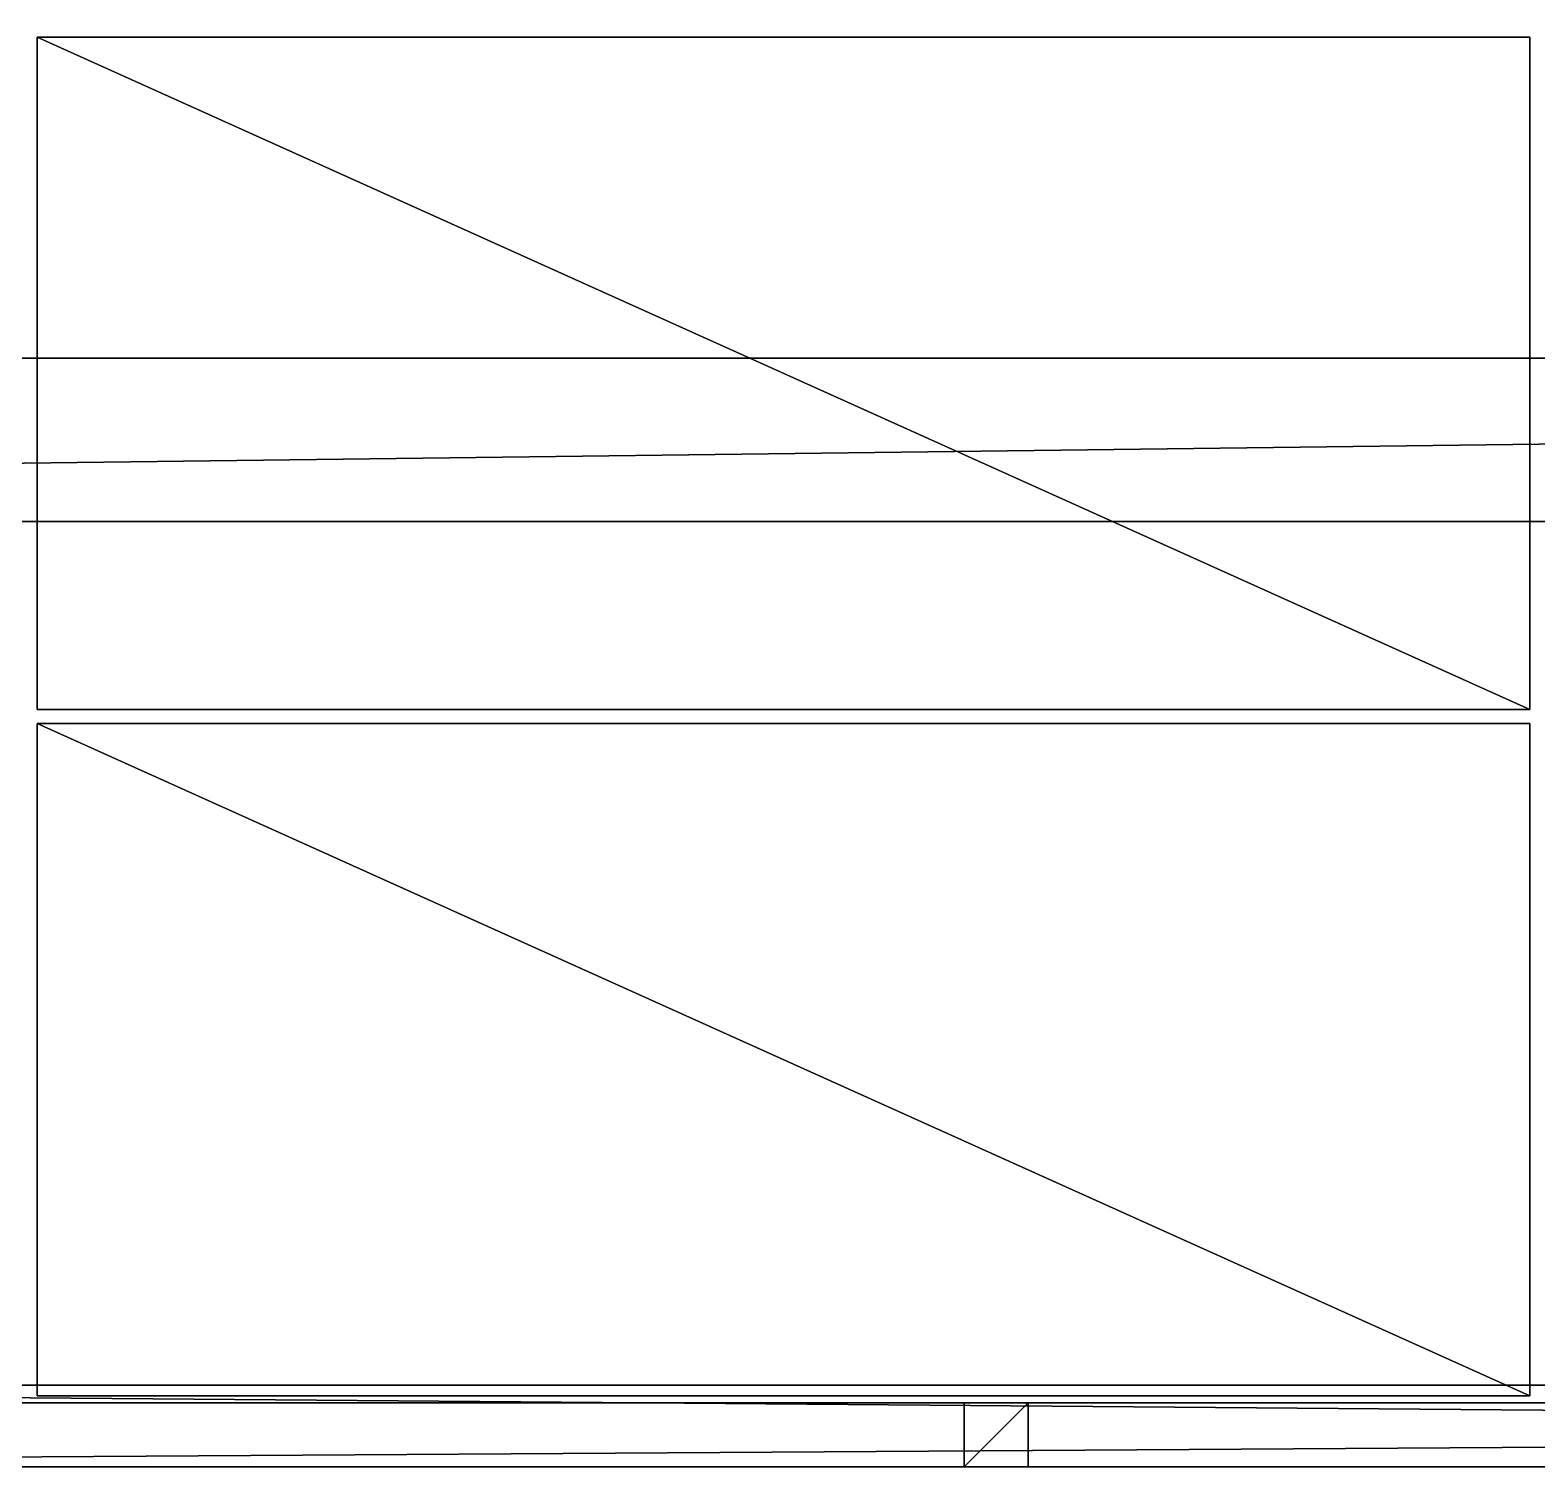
# Model space of a CAD drawing. Header units: millimetres. Extents: x -2700 to 8540, y -1280 to 1295.
# Drawn here: x 1291 to 2582, y -1280 to -49 of the extents above; entities that cross this region are included whole.
import ezdxf

# ---------------------------------------------------------------- set-up
doc = ezdxf.new("R2010")
doc.units = ezdxf.units.MM

msp = doc.modelspace()

# ---------------------------------------------------------------- linework, layer by layer
at = {"layer": 'CAD_75LAB'}
for points in [[(8540, -1280, 1090), (-40, -1280, 1090), (-40, 1280, 1090)], [(8540, 1280, 1090), (8540, -1280, 1090), (-40, 1280, 1090)], [(8540, -1280, 1180), (-40, 1280, 1180), (-40, -1280, 1180)], [(8540, 1280, 1180), (-40, 1280, 1180), (8540, -1280, 1180)], [(1297, -631, 1297), (1297, -55, 1183), (1297, -631, 1183)], [(1297, -631, 1297), (1297, -55, 1297), (1297, -55, 1183)], [(2576, -55, 1297), (2576, -55, 1183), (1297, -55, 1183)], [(2576, -55, 1297), (1297, -55, 1183), (1297, -55, 1297)], [(2576, -631, 1183), (1297, -631, 1183), (1297, -55, 1183)], [(2576, -55, 1183), (2576, -631, 1183), (1297, -55, 1183)], [(2576, -631, 1297), (1297, -55, 1297), (1297, -631, 1297)], [(2576, -55, 1297), (1297, -55, 1297), (2576, -631, 1297)], [(1297, -631, 1417), (1297, -55, 1303), (1297, -631, 1303)], [(1297, -631, 1417), (1297, -55, 1417), (1297, -55, 1303)], [(2576, -55, 1417), (2576, -55, 1303), (1297, -55, 1303)], [(2576, -55, 1417), (1297, -55, 1303), (1297, -55, 1417)], [(2576, -631, 1303), (1297, -631, 1303), (1297, -55, 1303)], [(2576, -55, 1303), (2576, -631, 1303), (1297, -55, 1303)], [(2576, -631, 1417), (1297, -55, 1417), (1297, -631, 1417)], [(2576, -55, 1417), (1297, -55, 1417), (2576, -631, 1417)], [(1297, -631, 1537), (1297, -55, 1423), (1297, -631, 1423)], [(1297, -631, 1537), (1297, -55, 1537), (1297, -55, 1423)], [(2576, -55, 1537), (2576, -55, 1423), (1297, -55, 1423)], [(2576, -55, 1537), (1297, -55, 1423), (1297, -55, 1537)], [(2576, -631, 1423), (1297, -631, 1423), (1297, -55, 1423)], [(2576, -55, 1423), (2576, -631, 1423), (1297, -55, 1423)], [(2576, -631, 1537), (1297, -55, 1537), (1297, -631, 1537)], [(2576, -55, 1537), (1297, -55, 1537), (2576, -631, 1537)], [(1297, -631, 1657), (1297, -55, 1543), (1297, -631, 1543)], [(1297, -631, 1657), (1297, -55, 1657), (1297, -55, 1543)], [(2576, -55, 1657), (2576, -55, 1543), (1297, -55, 1543)], [(2576, -55, 1657), (1297, -55, 1543), (1297, -55, 1657)], [(2576, -631, 1543), (1297, -631, 1543), (1297, -55, 1543)], [(2576, -55, 1543), (2576, -631, 1543), (1297, -55, 1543)], [(2576, -631, 1657), (1297, -55, 1657), (1297, -631, 1657)], [(2576, -55, 1657), (1297, -55, 1657), (2576, -631, 1657)], [(1297, -631, 1777), (1297, -55, 1663), (1297, -631, 1663)], [(1297, -631, 1777), (1297, -55, 1777), (1297, -55, 1663)], [(2576, -55, 1777), (2576, -55, 1663), (1297, -55, 1663)], [(2576, -55, 1777), (1297, -55, 1663), (1297, -55, 1777)], [(2576, -631, 1663), (1297, -631, 1663), (1297, -55, 1663)], [(2576, -55, 1663), (2576, -631, 1663), (1297, -55, 1663)], [(2576, -631, 1777), (1297, -55, 1777), (1297, -631, 1777)], [(2576, -55, 1777), (1297, -55, 1777), (2576, -631, 1777)], [(1297, -631, 1897), (1297, -55, 1783), (1297, -631, 1783)], [(1297, -631, 1897), (1297, -55, 1897), (1297, -55, 1783)], [(2576, -55, 1897), (2576, -55, 1783), (1297, -55, 1783)], [(2576, -55, 1897), (1297, -55, 1783), (1297, -55, 1897)], [(2576, -631, 1783), (1297, -631, 1783), (1297, -55, 1783)], [(2576, -55, 1783), (2576, -631, 1783), (1297, -55, 1783)], [(2576, -631, 1897), (1297, -55, 1897), (1297, -631, 1897)], [(2576, -55, 1897), (1297, -55, 1897), (2576, -631, 1897)], [(1297, -631, 2017), (1297, -55, 1903), (1297, -631, 1903)], [(1297, -631, 2017), (1297, -55, 2017), (1297, -55, 1903)], [(2576, -55, 2017), (2576, -55, 1903), (1297, -55, 1903)], [(2576, -55, 2017), (1297, -55, 1903), (1297, -55, 2017)], [(2576, -631, 1903), (1297, -631, 1903), (1297, -55, 1903)], [(2576, -55, 1903), (2576, -631, 1903), (1297, -55, 1903)], [(2576, -631, 2017), (1297, -55, 2017), (1297, -631, 2017)], [(2576, -55, 2017), (1297, -55, 2017), (2576, -631, 2017)], [(1297, -631, 2137), (1297, -55, 2023), (1297, -631, 2023)], [(1297, -631, 2137), (1297, -55, 2137), (1297, -55, 2023)], [(2576, -55, 2137), (2576, -55, 2023), (1297, -55, 2023)], [(2576, -55, 2137), (1297, -55, 2023), (1297, -55, 2137)], [(2576, -631, 2023), (1297, -631, 2023), (1297, -55, 2023)], [(2576, -55, 2023), (2576, -631, 2023), (1297, -55, 2023)], [(2576, -631, 2137), (1297, -55, 2137), (1297, -631, 2137)], [(2576, -55, 2137), (1297, -55, 2137), (2576, -631, 2137)], [(1297, -631, 2257), (1297, -55, 2143), (1297, -631, 2143)], [(1297, -631, 2257), (1297, -55, 2257), (1297, -55, 2143)], [(2576, -55, 2257), (2576, -55, 2143), (1297, -55, 2143)], [(2576, -55, 2257), (1297, -55, 2143), (1297, -55, 2257)], [(2576, -631, 2143), (1297, -631, 2143), (1297, -55, 2143)], [(2576, -55, 2143), (2576, -631, 2143), (1297, -55, 2143)], [(2576, -631, 2257), (1297, -55, 2257), (1297, -631, 2257)], [(2576, -55, 2257), (1297, -55, 2257), (2576, -631, 2257)], [(1297, -631, 2377), (1297, -55, 2263), (1297, -631, 2263)], [(1297, -631, 2377), (1297, -55, 2377), (1297, -55, 2263)], [(2576, -55, 2377), (2576, -55, 2263), (1297, -55, 2263)], [(2576, -55, 2377), (1297, -55, 2263), (1297, -55, 2377)], [(2576, -631, 2263), (1297, -631, 2263), (1297, -55, 2263)], [(2576, -55, 2263), (2576, -631, 2263), (1297, -55, 2263)], [(2576, -631, 2377), (1297, -55, 2377), (1297, -631, 2377)], [(2576, -55, 2377), (1297, -55, 2377), (2576, -631, 2377)], [(1297, -631, 2497), (1297, -55, 2383), (1297, -631, 2383)], [(1297, -631, 2497), (1297, -55, 2497), (1297, -55, 2383)], [(2576, -55, 2497), (2576, -55, 2383), (1297, -55, 2383)], [(2576, -55, 2497), (1297, -55, 2383), (1297, -55, 2497)], [(2576, -631, 2383), (1297, -631, 2383), (1297, -55, 2383)], [(2576, -55, 2383), (2576, -631, 2383), (1297, -55, 2383)], [(2576, -631, 2497), (1297, -55, 2497), (1297, -631, 2497)], [(2576, -55, 2497), (1297, -55, 2497), (2576, -631, 2497)], [(1297, -631, 2617), (1297, -55, 2503), (1297, -631, 2503)], [(1297, -631, 2617), (1297, -55, 2617), (1297, -55, 2503)], [(2576, -55, 2617), (2576, -55, 2503), (1297, -55, 2503)], [(2576, -55, 2617), (1297, -55, 2503), (1297, -55, 2617)], [(2576, -631, 2503), (1297, -631, 2503), (1297, -55, 2503)], [(2576, -55, 2503), (2576, -631, 2503), (1297, -55, 2503)], [(2576, -631, 2617), (1297, -55, 2617), (1297, -631, 2617)], [(2576, -55, 2617), (1297, -55, 2617), (2576, -631, 2617)], [(1297, -631, 2737), (1297, -55, 2623), (1297, -631, 2623)], [(1297, -631, 2737), (1297, -55, 2737), (1297, -55, 2623)], [(2576, -55, 2737), (2576, -55, 2623), (1297, -55, 2623)], [(2576, -55, 2737), (1297, -55, 2623), (1297, -55, 2737)], [(2576, -631, 2623), (1297, -631, 2623), (1297, -55, 2623)], [(2576, -55, 2623), (2576, -631, 2623), (1297, -55, 2623)], [(2576, -631, 2737), (1297, -55, 2737), (1297, -631, 2737)], [(2576, -55, 2737), (1297, -55, 2737), (2576, -631, 2737)], [(1297, -631, 2857), (1297, -55, 2743), (1297, -631, 2743)], [(1297, -631, 2857), (1297, -55, 2857), (1297, -55, 2743)], [(2576, -55, 2857), (2576, -55, 2743), (1297, -55, 2743)], [(2576, -55, 2857), (1297, -55, 2743), (1297, -55, 2857)], [(2576, -631, 2743), (1297, -631, 2743), (1297, -55, 2743)], [(2576, -55, 2743), (2576, -631, 2743), (1297, -55, 2743)], [(2576, -631, 2857), (1297, -55, 2857), (1297, -631, 2857)], [(2576, -55, 2857), (1297, -55, 2857), (2576, -631, 2857)], [(1297, -631, 2977), (1297, -55, 2863), (1297, -631, 2863)], [(1297, -631, 2977), (1297, -55, 2977), (1297, -55, 2863)], [(2576, -55, 2977), (2576, -55, 2863), (1297, -55, 2863)], [(2576, -55, 2977), (1297, -55, 2863), (1297, -55, 2977)], [(2576, -631, 2863), (1297, -631, 2863), (1297, -55, 2863)], [(2576, -55, 2863), (2576, -631, 2863), (1297, -55, 2863)], [(2576, -631, 2977), (1297, -55, 2977), (1297, -631, 2977)], [(2576, -55, 2977), (1297, -55, 2977), (2576, -631, 2977)], [(1297, -631, 3097), (1297, -55, 2983), (1297, -631, 2983)], [(1297, -631, 3097), (1297, -55, 3097), (1297, -55, 2983)], [(2576, -55, 3097), (2576, -55, 2983), (1297, -55, 2983)], [(2576, -55, 3097), (1297, -55, 2983), (1297, -55, 3097)], [(2576, -631, 2983), (1297, -631, 2983), (1297, -55, 2983)], [(2576, -55, 2983), (2576, -631, 2983), (1297, -55, 2983)], [(2576, -631, 3097), (1297, -55, 3097), (1297, -631, 3097)], [(2576, -55, 3097), (1297, -55, 3097), (2576, -631, 3097)], [(1297, -631, 3217), (1297, -55, 3103), (1297, -631, 3103)], [(1297, -631, 3217), (1297, -55, 3217), (1297, -55, 3103)], [(2576, -55, 3217), (2576, -55, 3103), (1297, -55, 3103)], [(2576, -55, 3217), (1297, -55, 3103), (1297, -55, 3217)], [(2576, -631, 3103), (1297, -631, 3103), (1297, -55, 3103)], [(2576, -55, 3103), (2576, -631, 3103), (1297, -55, 3103)], [(2576, -631, 3217), (1297, -55, 3217), (1297, -631, 3217)], [(2576, -55, 3217), (1297, -55, 3217), (2576, -631, 3217)], [(1297, -631, 3337), (1297, -55, 3223), (1297, -631, 3223)], [(1297, -631, 3337), (1297, -55, 3337), (1297, -55, 3223)], [(2576, -55, 3337), (2576, -55, 3223), (1297, -55, 3223)], [(2576, -55, 3337), (1297, -55, 3223), (1297, -55, 3337)], [(2576, -631, 3223), (1297, -631, 3223), (1297, -55, 3223)], [(2576, -55, 3223), (2576, -631, 3223), (1297, -55, 3223)], [(2576, -631, 3337), (1297, -55, 3337), (1297, -631, 3337)], [(2576, -55, 3337), (1297, -55, 3337), (2576, -631, 3337)], [(1297, -631, 3457), (1297, -55, 3343), (1297, -631, 3343)], [(1297, -631, 3457), (1297, -55, 3457), (1297, -55, 3343)], [(2576, -55, 3457), (2576, -55, 3343), (1297, -55, 3343)], [(2576, -55, 3457), (1297, -55, 3343), (1297, -55, 3457)], [(2576, -631, 3343), (1297, -631, 3343), (1297, -55, 3343)], [(2576, -55, 3343), (2576, -631, 3343), (1297, -55, 3343)], [(2576, -631, 3457), (1297, -55, 3457), (1297, -631, 3457)], [(2576, -55, 3457), (1297, -55, 3457), (2576, -631, 3457)], [(1297, -631, 3577), (1297, -55, 3463), (1297, -631, 3463)], [(1297, -631, 3577), (1297, -55, 3577), (1297, -55, 3463)], [(2576, -55, 3577), (2576, -55, 3463), (1297, -55, 3463)], [(2576, -55, 3577), (1297, -55, 3463), (1297, -55, 3577)], [(2576, -631, 3463), (1297, -631, 3463), (1297, -55, 3463)], [(2576, -55, 3463), (2576, -631, 3463), (1297, -55, 3463)], [(2576, -631, 3577), (1297, -55, 3577), (1297, -631, 3577)], [(2576, -55, 3577), (1297, -55, 3577), (2576, -631, 3577)], [(2576, -631, 1297), (2576, -631, 1183), (2576, -55, 1183)], [(2576, -631, 1297), (2576, -55, 1183), (2576, -55, 1297)], [(2576, -631, 1417), (2576, -631, 1303), (2576, -55, 1303)], [(2576, -631, 1417), (2576, -55, 1303), (2576, -55, 1417)], [(2576, -631, 1537), (2576, -631, 1423), (2576, -55, 1423)], [(2576, -631, 1537), (2576, -55, 1423), (2576, -55, 1537)], [(2576, -631, 1657), (2576, -631, 1543), (2576, -55, 1543)], [(2576, -631, 1657), (2576, -55, 1543), (2576, -55, 1657)], [(2576, -631, 1777), (2576, -631, 1663), (2576, -55, 1663)], [(2576, -631, 1777), (2576, -55, 1663), (2576, -55, 1777)], [(2576, -631, 1897), (2576, -631, 1783), (2576, -55, 1783)], [(2576, -631, 1897), (2576, -55, 1783), (2576, -55, 1897)], [(2576, -631, 2017), (2576, -631, 1903), (2576, -55, 1903)], [(2576, -631, 2017), (2576, -55, 1903), (2576, -55, 2017)], [(2576, -631, 2137), (2576, -631, 2023), (2576, -55, 2023)], [(2576, -631, 2137), (2576, -55, 2023), (2576, -55, 2137)], [(2576, -631, 2257), (2576, -631, 2143), (2576, -55, 2143)], [(2576, -631, 2257), (2576, -55, 2143), (2576, -55, 2257)], [(2576, -631, 2377), (2576, -631, 2263), (2576, -55, 2263)], [(2576, -631, 2377), (2576, -55, 2263), (2576, -55, 2377)], [(2576, -631, 2497), (2576, -631, 2383), (2576, -55, 2383)], [(2576, -631, 2497), (2576, -55, 2383), (2576, -55, 2497)], [(2576, -631, 2617), (2576, -631, 2503), (2576, -55, 2503)], [(2576, -631, 2617), (2576, -55, 2503), (2576, -55, 2617)], [(2576, -631, 2737), (2576, -631, 2623), (2576, -55, 2623)], [(2576, -631, 2737), (2576, -55, 2623), (2576, -55, 2737)], [(2576, -631, 2857), (2576, -631, 2743), (2576, -55, 2743)], [(2576, -631, 2857), (2576, -55, 2743), (2576, -55, 2857)], [(2576, -631, 2977), (2576, -631, 2863), (2576, -55, 2863)], [(2576, -631, 2977), (2576, -55, 2863), (2576, -55, 2977)], [(2576, -631, 3097), (2576, -631, 2983), (2576, -55, 2983)], [(2576, -631, 3097), (2576, -55, 2983), (2576, -55, 3097)], [(2576, -631, 3217), (2576, -631, 3103), (2576, -55, 3103)], [(2576, -631, 3217), (2576, -55, 3103), (2576, -55, 3217)], [(2576, -631, 3337), (2576, -631, 3223), (2576, -55, 3223)], [(2576, -631, 3337), (2576, -55, 3223), (2576, -55, 3337)], [(2576, -631, 3457), (2576, -631, 3343), (2576, -55, 3343)], [(2576, -631, 3457), (2576, -55, 3343), (2576, -55, 3457)], [(2576, -631, 3577), (2576, -631, 3463), (2576, -55, 3463)], [(2576, -631, 3577), (2576, -55, 3463), (2576, -55, 3577)], [(8460, -330, 840), (-2700, -330, 840), (-2700, -330, 1090)], [(8460, -330, 1090), (8460, -330, 840), (-2700, -330, 1090)], [(8460, -330, 840), (-2700, -470, 840), (-2700, -330, 840)], [(8460, -330, 840), (8460, -470, 840), (-2700, -470, 840)], [(8460, -330, 1090), (-2700, -330, 1090), (-2700, -470, 1090)], [(8460, -330, 1090), (-2700, -470, 1090), (8460, -470, 1090)], [(8460, -470, 840), (-2700, -470, 1090), (-2700, -470, 840)], [(8460, -470, 1090), (-2700, -470, 1090), (8460, -470, 840)], [(2576, -631, 1297), (1297, -631, 1183), (2576, -631, 1183)], [(2576, -631, 1297), (1297, -631, 1297), (1297, -631, 1183)], [(2576, -631, 1417), (1297, -631, 1303), (2576, -631, 1303)], [(2576, -631, 1417), (1297, -631, 1417), (1297, -631, 1303)], [(2576, -631, 1537), (1297, -631, 1423), (2576, -631, 1423)], [(2576, -631, 1537), (1297, -631, 1537), (1297, -631, 1423)], [(2576, -631, 1657), (1297, -631, 1543), (2576, -631, 1543)], [(2576, -631, 1657), (1297, -631, 1657), (1297, -631, 1543)], [(2576, -631, 1777), (1297, -631, 1663), (2576, -631, 1663)], [(2576, -631, 1777), (1297, -631, 1777), (1297, -631, 1663)], [(2576, -631, 1897), (1297, -631, 1783), (2576, -631, 1783)], [(2576, -631, 1897), (1297, -631, 1897), (1297, -631, 1783)], [(2576, -631, 2017), (1297, -631, 1903), (2576, -631, 1903)], [(2576, -631, 2017), (1297, -631, 2017), (1297, -631, 1903)], [(2576, -631, 2137), (1297, -631, 2023), (2576, -631, 2023)], [(2576, -631, 2137), (1297, -631, 2137), (1297, -631, 2023)], [(2576, -631, 2257), (1297, -631, 2143), (2576, -631, 2143)], [(2576, -631, 2257), (1297, -631, 2257), (1297, -631, 2143)], [(2576, -631, 2377), (1297, -631, 2263), (2576, -631, 2263)], [(2576, -631, 2377), (1297, -631, 2377), (1297, -631, 2263)], [(2576, -631, 2497), (1297, -631, 2383), (2576, -631, 2383)], [(2576, -631, 2497), (1297, -631, 2497), (1297, -631, 2383)], [(2576, -631, 2617), (1297, -631, 2503), (2576, -631, 2503)], [(2576, -631, 2617), (1297, -631, 2617), (1297, -631, 2503)], [(2576, -631, 2737), (1297, -631, 2623), (2576, -631, 2623)], [(2576, -631, 2737), (1297, -631, 2737), (1297, -631, 2623)], [(2576, -631, 2857), (1297, -631, 2743), (2576, -631, 2743)], [(2576, -631, 2857), (1297, -631, 2857), (1297, -631, 2743)], [(2576, -631, 2977), (1297, -631, 2863), (2576, -631, 2863)], [(2576, -631, 2977), (1297, -631, 2977), (1297, -631, 2863)], [(2576, -631, 3097), (1297, -631, 2983), (2576, -631, 2983)], [(2576, -631, 3097), (1297, -631, 3097), (1297, -631, 2983)], [(2576, -631, 3217), (1297, -631, 3103), (2576, -631, 3103)], [(2576, -631, 3217), (1297, -631, 3217), (1297, -631, 3103)], [(2576, -631, 3337), (1297, -631, 3223), (2576, -631, 3223)], [(2576, -631, 3337), (1297, -631, 3337), (1297, -631, 3223)], [(2576, -631, 3457), (1297, -631, 3343), (2576, -631, 3343)], [(2576, -631, 3457), (1297, -631, 3457), (1297, -631, 3343)], [(2576, -631, 3577), (1297, -631, 3463), (2576, -631, 3463)], [(2576, -631, 3577), (1297, -631, 3577), (1297, -631, 3463)], [(1297, -1219, 1297), (1297, -643, 1183), (1297, -1219, 1183)], [(1297, -1219, 1297), (1297, -643, 1297), (1297, -643, 1183)], [(2576, -643, 1297), (2576, -643, 1183), (1297, -643, 1183)], [(2576, -643, 1297), (1297, -643, 1183), (1297, -643, 1297)], [(2576, -1219, 1183), (1297, -1219, 1183), (1297, -643, 1183)], [(2576, -643, 1183), (2576, -1219, 1183), (1297, -643, 1183)], [(2576, -1219, 1297), (1297, -643, 1297), (1297, -1219, 1297)], [(2576, -643, 1297), (1297, -643, 1297), (2576, -1219, 1297)], [(1297, -1219, 1417), (1297, -643, 1303), (1297, -1219, 1303)], [(1297, -1219, 1417), (1297, -643, 1417), (1297, -643, 1303)], [(2576, -643, 1417), (2576, -643, 1303), (1297, -643, 1303)], [(2576, -643, 1417), (1297, -643, 1303), (1297, -643, 1417)], [(2576, -1219, 1303), (1297, -1219, 1303), (1297, -643, 1303)], [(2576, -643, 1303), (2576, -1219, 1303), (1297, -643, 1303)], [(2576, -1219, 1417), (1297, -643, 1417), (1297, -1219, 1417)], [(2576, -643, 1417), (1297, -643, 1417), (2576, -1219, 1417)], [(1297, -1219, 1537), (1297, -643, 1423), (1297, -1219, 1423)], [(1297, -1219, 1537), (1297, -643, 1537), (1297, -643, 1423)], [(2576, -643, 1537), (2576, -643, 1423), (1297, -643, 1423)], [(2576, -643, 1537), (1297, -643, 1423), (1297, -643, 1537)], [(2576, -1219, 1423), (1297, -1219, 1423), (1297, -643, 1423)], [(2576, -643, 1423), (2576, -1219, 1423), (1297, -643, 1423)], [(2576, -1219, 1537), (1297, -643, 1537), (1297, -1219, 1537)], [(2576, -643, 1537), (1297, -643, 1537), (2576, -1219, 1537)], [(1297, -1219, 1657), (1297, -643, 1543), (1297, -1219, 1543)], [(1297, -1219, 1657), (1297, -643, 1657), (1297, -643, 1543)], [(2576, -643, 1657), (2576, -643, 1543), (1297, -643, 1543)], [(2576, -643, 1657), (1297, -643, 1543), (1297, -643, 1657)], [(2576, -1219, 1543), (1297, -1219, 1543), (1297, -643, 1543)], [(2576, -643, 1543), (2576, -1219, 1543), (1297, -643, 1543)], [(2576, -1219, 1657), (1297, -643, 1657), (1297, -1219, 1657)], [(2576, -643, 1657), (1297, -643, 1657), (2576, -1219, 1657)], [(1297, -1219, 1777), (1297, -643, 1663), (1297, -1219, 1663)], [(1297, -1219, 1777), (1297, -643, 1777), (1297, -643, 1663)], [(2576, -643, 1777), (2576, -643, 1663), (1297, -643, 1663)], [(2576, -643, 1777), (1297, -643, 1663), (1297, -643, 1777)], [(2576, -1219, 1663), (1297, -1219, 1663), (1297, -643, 1663)], [(2576, -643, 1663), (2576, -1219, 1663), (1297, -643, 1663)], [(2576, -1219, 1777), (1297, -643, 1777), (1297, -1219, 1777)], [(2576, -643, 1777), (1297, -643, 1777), (2576, -1219, 1777)], [(1297, -1219, 1897), (1297, -643, 1783), (1297, -1219, 1783)], [(1297, -1219, 1897), (1297, -643, 1897), (1297, -643, 1783)], [(2576, -643, 1897), (2576, -643, 1783), (1297, -643, 1783)], [(2576, -643, 1897), (1297, -643, 1783), (1297, -643, 1897)], [(2576, -1219, 1783), (1297, -1219, 1783), (1297, -643, 1783)], [(2576, -643, 1783), (2576, -1219, 1783), (1297, -643, 1783)], [(2576, -1219, 1897), (1297, -643, 1897), (1297, -1219, 1897)], [(2576, -643, 1897), (1297, -643, 1897), (2576, -1219, 1897)], [(1297, -1219, 2017), (1297, -643, 1903), (1297, -1219, 1903)], [(1297, -1219, 2017), (1297, -643, 2017), (1297, -643, 1903)], [(2576, -643, 2017), (2576, -643, 1903), (1297, -643, 1903)], [(2576, -643, 2017), (1297, -643, 1903), (1297, -643, 2017)], [(2576, -1219, 1903), (1297, -1219, 1903), (1297, -643, 1903)], [(2576, -643, 1903), (2576, -1219, 1903), (1297, -643, 1903)], [(2576, -1219, 2017), (1297, -643, 2017), (1297, -1219, 2017)], [(2576, -643, 2017), (1297, -643, 2017), (2576, -1219, 2017)], [(1297, -1219, 2137), (1297, -643, 2023), (1297, -1219, 2023)], [(1297, -1219, 2137), (1297, -643, 2137), (1297, -643, 2023)], [(2576, -643, 2137), (2576, -643, 2023), (1297, -643, 2023)], [(2576, -643, 2137), (1297, -643, 2023), (1297, -643, 2137)], [(2576, -1219, 2023), (1297, -1219, 2023), (1297, -643, 2023)], [(2576, -643, 2023), (2576, -1219, 2023), (1297, -643, 2023)], [(2576, -1219, 2137), (1297, -643, 2137), (1297, -1219, 2137)], [(2576, -643, 2137), (1297, -643, 2137), (2576, -1219, 2137)], [(1297, -1219, 2257), (1297, -643, 2143), (1297, -1219, 2143)], [(1297, -1219, 2257), (1297, -643, 2257), (1297, -643, 2143)], [(2576, -643, 2257), (2576, -643, 2143), (1297, -643, 2143)], [(2576, -643, 2257), (1297, -643, 2143), (1297, -643, 2257)], [(2576, -1219, 2143), (1297, -1219, 2143), (1297, -643, 2143)], [(2576, -643, 2143), (2576, -1219, 2143), (1297, -643, 2143)], [(2576, -1219, 2257), (1297, -643, 2257), (1297, -1219, 2257)], [(2576, -643, 2257), (1297, -643, 2257), (2576, -1219, 2257)], [(1297, -1219, 2377), (1297, -643, 2263), (1297, -1219, 2263)], [(1297, -1219, 2377), (1297, -643, 2377), (1297, -643, 2263)], [(2576, -643, 2377), (2576, -643, 2263), (1297, -643, 2263)], [(2576, -643, 2377), (1297, -643, 2263), (1297, -643, 2377)], [(2576, -1219, 2263), (1297, -1219, 2263), (1297, -643, 2263)], [(2576, -643, 2263), (2576, -1219, 2263), (1297, -643, 2263)], [(2576, -1219, 2377), (1297, -643, 2377), (1297, -1219, 2377)], [(2576, -643, 2377), (1297, -643, 2377), (2576, -1219, 2377)], [(1297, -1219, 2497), (1297, -643, 2383), (1297, -1219, 2383)], [(1297, -1219, 2497), (1297, -643, 2497), (1297, -643, 2383)], [(2576, -643, 2497), (2576, -643, 2383), (1297, -643, 2383)], [(2576, -643, 2497), (1297, -643, 2383), (1297, -643, 2497)], [(2576, -1219, 2383), (1297, -1219, 2383), (1297, -643, 2383)], [(2576, -643, 2383), (2576, -1219, 2383), (1297, -643, 2383)], [(2576, -1219, 2497), (1297, -643, 2497), (1297, -1219, 2497)], [(2576, -643, 2497), (1297, -643, 2497), (2576, -1219, 2497)], [(1297, -1219, 2617), (1297, -643, 2503), (1297, -1219, 2503)], [(1297, -1219, 2617), (1297, -643, 2617), (1297, -643, 2503)], [(2576, -643, 2617), (2576, -643, 2503), (1297, -643, 2503)], [(2576, -643, 2617), (1297, -643, 2503), (1297, -643, 2617)], [(2576, -1219, 2503), (1297, -1219, 2503), (1297, -643, 2503)], [(2576, -643, 2503), (2576, -1219, 2503), (1297, -643, 2503)], [(2576, -1219, 2617), (1297, -643, 2617), (1297, -1219, 2617)], [(2576, -643, 2617), (1297, -643, 2617), (2576, -1219, 2617)], [(1297, -1219, 2737), (1297, -643, 2623), (1297, -1219, 2623)], [(1297, -1219, 2737), (1297, -643, 2737), (1297, -643, 2623)], [(2576, -643, 2737), (2576, -643, 2623), (1297, -643, 2623)], [(2576, -643, 2737), (1297, -643, 2623), (1297, -643, 2737)], [(2576, -1219, 2623), (1297, -1219, 2623), (1297, -643, 2623)], [(2576, -643, 2623), (2576, -1219, 2623), (1297, -643, 2623)], [(2576, -1219, 2737), (1297, -643, 2737), (1297, -1219, 2737)], [(2576, -643, 2737), (1297, -643, 2737), (2576, -1219, 2737)], [(1297, -1219, 2857), (1297, -643, 2743), (1297, -1219, 2743)], [(1297, -1219, 2857), (1297, -643, 2857), (1297, -643, 2743)], [(2576, -643, 2857), (2576, -643, 2743), (1297, -643, 2743)], [(2576, -643, 2857), (1297, -643, 2743), (1297, -643, 2857)], [(2576, -1219, 2743), (1297, -1219, 2743), (1297, -643, 2743)], [(2576, -643, 2743), (2576, -1219, 2743), (1297, -643, 2743)], [(2576, -1219, 2857), (1297, -643, 2857), (1297, -1219, 2857)], [(2576, -643, 2857), (1297, -643, 2857), (2576, -1219, 2857)], [(1297, -1219, 2977), (1297, -643, 2863), (1297, -1219, 2863)], [(1297, -1219, 2977), (1297, -643, 2977), (1297, -643, 2863)], [(2576, -643, 2977), (2576, -643, 2863), (1297, -643, 2863)], [(2576, -643, 2977), (1297, -643, 2863), (1297, -643, 2977)], [(2576, -1219, 2863), (1297, -1219, 2863), (1297, -643, 2863)], [(2576, -643, 2863), (2576, -1219, 2863), (1297, -643, 2863)], [(2576, -1219, 2977), (1297, -643, 2977), (1297, -1219, 2977)], [(2576, -643, 2977), (1297, -643, 2977), (2576, -1219, 2977)], [(1297, -1219, 3097), (1297, -643, 2983), (1297, -1219, 2983)], [(1297, -1219, 3097), (1297, -643, 3097), (1297, -643, 2983)], [(2576, -643, 3097), (2576, -643, 2983), (1297, -643, 2983)], [(2576, -643, 3097), (1297, -643, 2983), (1297, -643, 3097)], [(2576, -1219, 2983), (1297, -1219, 2983), (1297, -643, 2983)], [(2576, -643, 2983), (2576, -1219, 2983), (1297, -643, 2983)], [(2576, -1219, 3097), (1297, -643, 3097), (1297, -1219, 3097)], [(2576, -643, 3097), (1297, -643, 3097), (2576, -1219, 3097)], [(1297, -1219, 3217), (1297, -643, 3103), (1297, -1219, 3103)], [(1297, -1219, 3217), (1297, -643, 3217), (1297, -643, 3103)], [(2576, -643, 3217), (2576, -643, 3103), (1297, -643, 3103)], [(2576, -643, 3217), (1297, -643, 3103), (1297, -643, 3217)], [(2576, -1219, 3103), (1297, -1219, 3103), (1297, -643, 3103)], [(2576, -643, 3103), (2576, -1219, 3103), (1297, -643, 3103)], [(2576, -1219, 3217), (1297, -643, 3217), (1297, -1219, 3217)], [(2576, -643, 3217), (1297, -643, 3217), (2576, -1219, 3217)], [(1297, -1219, 3337), (1297, -643, 3223), (1297, -1219, 3223)], [(1297, -1219, 3337), (1297, -643, 3337), (1297, -643, 3223)], [(2576, -643, 3337), (2576, -643, 3223), (1297, -643, 3223)], [(2576, -643, 3337), (1297, -643, 3223), (1297, -643, 3337)], [(2576, -1219, 3223), (1297, -1219, 3223), (1297, -643, 3223)], [(2576, -643, 3223), (2576, -1219, 3223), (1297, -643, 3223)], [(2576, -1219, 3337), (1297, -643, 3337), (1297, -1219, 3337)], [(2576, -643, 3337), (1297, -643, 3337), (2576, -1219, 3337)], [(1297, -1219, 3457), (1297, -643, 3343), (1297, -1219, 3343)], [(1297, -1219, 3457), (1297, -643, 3457), (1297, -643, 3343)], [(2576, -643, 3457), (2576, -643, 3343), (1297, -643, 3343)], [(2576, -643, 3457), (1297, -643, 3343), (1297, -643, 3457)], [(2576, -1219, 3343), (1297, -1219, 3343), (1297, -643, 3343)], [(2576, -643, 3343), (2576, -1219, 3343), (1297, -643, 3343)], [(2576, -1219, 3457), (1297, -643, 3457), (1297, -1219, 3457)], [(2576, -643, 3457), (1297, -643, 3457), (2576, -1219, 3457)], [(1297, -1219, 3577), (1297, -643, 3463), (1297, -1219, 3463)], [(1297, -1219, 3577), (1297, -643, 3577), (1297, -643, 3463)], [(2576, -643, 3577), (2576, -643, 3463), (1297, -643, 3463)], [(2576, -643, 3577), (1297, -643, 3463), (1297, -643, 3577)], [(2576, -1219, 3463), (1297, -1219, 3463), (1297, -643, 3463)], [(2576, -643, 3463), (2576, -1219, 3463), (1297, -643, 3463)], [(2576, -1219, 3577), (1297, -643, 3577), (1297, -1219, 3577)], [(2576, -643, 3577), (1297, -643, 3577), (2576, -1219, 3577)], [(2576, -1219, 1297), (2576, -1219, 1183), (2576, -643, 1183)], [(2576, -1219, 1297), (2576, -643, 1183), (2576, -643, 1297)], [(2576, -1219, 1417), (2576, -1219, 1303), (2576, -643, 1303)], [(2576, -1219, 1417), (2576, -643, 1303), (2576, -643, 1417)], [(2576, -1219, 1537), (2576, -1219, 1423), (2576, -643, 1423)], [(2576, -1219, 1537), (2576, -643, 1423), (2576, -643, 1537)], [(2576, -1219, 1657), (2576, -1219, 1543), (2576, -643, 1543)], [(2576, -1219, 1657), (2576, -643, 1543), (2576, -643, 1657)], [(2576, -1219, 1777), (2576, -1219, 1663), (2576, -643, 1663)], [(2576, -1219, 1777), (2576, -643, 1663), (2576, -643, 1777)], [(2576, -1219, 1897), (2576, -1219, 1783), (2576, -643, 1783)], [(2576, -1219, 1897), (2576, -643, 1783), (2576, -643, 1897)], [(2576, -1219, 2017), (2576, -1219, 1903), (2576, -643, 1903)], [(2576, -1219, 2017), (2576, -643, 1903), (2576, -643, 2017)], [(2576, -1219, 2137), (2576, -1219, 2023), (2576, -643, 2023)], [(2576, -1219, 2137), (2576, -643, 2023), (2576, -643, 2137)], [(2576, -1219, 2257), (2576, -1219, 2143), (2576, -643, 2143)], [(2576, -1219, 2257), (2576, -643, 2143), (2576, -643, 2257)], [(2576, -1219, 2377), (2576, -1219, 2263), (2576, -643, 2263)], [(2576, -1219, 2377), (2576, -643, 2263), (2576, -643, 2377)], [(2576, -1219, 2497), (2576, -1219, 2383), (2576, -643, 2383)], [(2576, -1219, 2497), (2576, -643, 2383), (2576, -643, 2497)], [(2576, -1219, 2617), (2576, -1219, 2503), (2576, -643, 2503)], [(2576, -1219, 2617), (2576, -643, 2503), (2576, -643, 2617)], [(2576, -1219, 2737), (2576, -1219, 2623), (2576, -643, 2623)], [(2576, -1219, 2737), (2576, -643, 2623), (2576, -643, 2737)], [(2576, -1219, 2857), (2576, -1219, 2743), (2576, -643, 2743)], [(2576, -1219, 2857), (2576, -643, 2743), (2576, -643, 2857)], [(2576, -1219, 2977), (2576, -1219, 2863), (2576, -643, 2863)], [(2576, -1219, 2977), (2576, -643, 2863), (2576, -643, 2977)], [(2576, -1219, 3097), (2576, -1219, 2983), (2576, -643, 2983)], [(2576, -1219, 3097), (2576, -643, 2983), (2576, -643, 3097)], [(2576, -1219, 3217), (2576, -1219, 3103), (2576, -643, 3103)], [(2576, -1219, 3217), (2576, -643, 3103), (2576, -643, 3217)], [(2576, -1219, 3337), (2576, -1219, 3223), (2576, -643, 3223)], [(2576, -1219, 3337), (2576, -643, 3223), (2576, -643, 3337)], [(2576, -1219, 3457), (2576, -1219, 3343), (2576, -643, 3343)], [(2576, -1219, 3457), (2576, -643, 3343), (2576, -643, 3457)], [(2576, -1219, 3577), (2576, -1219, 3463), (2576, -643, 3463)], [(2576, -1219, 3577), (2576, -643, 3463), (2576, -643, 3577)], [(8540, -1210, 1180), (-40, -1210, 1180), (-40, -1210, 1250)], [(8540, -1210, 1250), (8540, -1210, 1180), (-40, -1210, 1250)], [(8540, -1280, 1180), (-40, -1280, 1180), (-40, -1210, 1180)], [(8540, -1210, 1180), (8540, -1280, 1180), (-40, -1210, 1180)], [(8540, -1280, 1250), (-40, -1210, 1250), (-40, -1280, 1250)], [(8540, -1210, 1250), (-40, -1210, 1250), (8540, -1280, 1250)], [(8540, -1225, 3775), (8540, -1225, 3720), (-40, -1225, 3720)], [(8540, -1225, 3775), (-40, -1225, 3720), (-40, -1225, 3775)], [(8540, -1225, 3720), (-40, -1280, 3720), (-40, -1225, 3720)], [(8540, -1225, 3720), (8540, -1280, 3720), (-40, -1280, 3720)], [(8540, -1225, 3775), (-40, -1225, 3775), (-40, -1280, 3775)], [(8540, -1225, 3775), (-40, -1280, 3775), (8540, -1280, 3775)], [(2576, -1219, 1297), (1297, -1219, 1183), (2576, -1219, 1183)], [(2576, -1219, 1297), (1297, -1219, 1297), (1297, -1219, 1183)], [(2576, -1219, 1417), (1297, -1219, 1303), (2576, -1219, 1303)], [(2576, -1219, 1417), (1297, -1219, 1417), (1297, -1219, 1303)], [(2576, -1219, 1537), (1297, -1219, 1423), (2576, -1219, 1423)], [(2576, -1219, 1537), (1297, -1219, 1537), (1297, -1219, 1423)], [(2576, -1219, 1657), (1297, -1219, 1543), (2576, -1219, 1543)], [(2576, -1219, 1657), (1297, -1219, 1657), (1297, -1219, 1543)], [(2576, -1219, 1777), (1297, -1219, 1663), (2576, -1219, 1663)], [(2576, -1219, 1777), (1297, -1219, 1777), (1297, -1219, 1663)], [(2576, -1219, 1897), (1297, -1219, 1783), (2576, -1219, 1783)], [(2576, -1219, 1897), (1297, -1219, 1897), (1297, -1219, 1783)], [(2576, -1219, 2017), (1297, -1219, 1903), (2576, -1219, 1903)], [(2576, -1219, 2017), (1297, -1219, 2017), (1297, -1219, 1903)], [(2576, -1219, 2137), (1297, -1219, 2023), (2576, -1219, 2023)], [(2576, -1219, 2137), (1297, -1219, 2137), (1297, -1219, 2023)], [(2576, -1219, 2257), (1297, -1219, 2143), (2576, -1219, 2143)], [(2576, -1219, 2257), (1297, -1219, 2257), (1297, -1219, 2143)], [(2576, -1219, 2377), (1297, -1219, 2263), (2576, -1219, 2263)], [(2576, -1219, 2377), (1297, -1219, 2377), (1297, -1219, 2263)], [(2576, -1219, 2497), (1297, -1219, 2383), (2576, -1219, 2383)], [(2576, -1219, 2497), (1297, -1219, 2497), (1297, -1219, 2383)], [(2576, -1219, 2617), (1297, -1219, 2503), (2576, -1219, 2503)], [(2576, -1219, 2617), (1297, -1219, 2617), (1297, -1219, 2503)], [(2576, -1219, 2737), (1297, -1219, 2623), (2576, -1219, 2623)], [(2576, -1219, 2737), (1297, -1219, 2737), (1297, -1219, 2623)], [(2576, -1219, 2857), (1297, -1219, 2743), (2576, -1219, 2743)], [(2576, -1219, 2857), (1297, -1219, 2857), (1297, -1219, 2743)], [(2576, -1219, 2977), (1297, -1219, 2863), (2576, -1219, 2863)], [(2576, -1219, 2977), (1297, -1219, 2977), (1297, -1219, 2863)], [(2576, -1219, 3097), (1297, -1219, 2983), (2576, -1219, 2983)], [(2576, -1219, 3097), (1297, -1219, 3097), (1297, -1219, 2983)], [(2576, -1219, 3217), (1297, -1219, 3103), (2576, -1219, 3103)], [(2576, -1219, 3217), (1297, -1219, 3217), (1297, -1219, 3103)], [(2576, -1219, 3337), (1297, -1219, 3223), (2576, -1219, 3223)], [(2576, -1219, 3337), (1297, -1219, 3337), (1297, -1219, 3223)], [(2576, -1219, 3457), (1297, -1219, 3343), (2576, -1219, 3343)], [(2576, -1219, 3457), (1297, -1219, 3457), (1297, -1219, 3343)], [(2576, -1219, 3577), (1297, -1219, 3463), (2576, -1219, 3463)], [(2576, -1219, 3577), (1297, -1219, 3577), (1297, -1219, 3463)], [(2091.25, -1225, 3720), (2091.25, -1225, 1180), (2091.25, -1280, 1180)], [(2091.25, -1280, 3720), (2091.25, -1225, 3720), (2091.25, -1280, 1180)], [(2091.25, -1225, 3720), (2146.25, -1225, 1180), (2091.25, -1225, 1180)], [(2146.25, -1225, 3720), (2146.25, -1225, 1180), (2091.25, -1225, 3720)], [(2146.25, -1225, 1180), (2091.25, -1280, 1180), (2091.25, -1225, 1180)], [(2146.25, -1225, 1180), (2146.25, -1280, 1180), (2091.25, -1280, 1180)], [(2146.25, -1225, 3720), (2091.25, -1225, 3720), (2091.25, -1280, 3720)], [(2146.25, -1225, 3720), (2091.25, -1280, 3720), (2146.25, -1280, 3720)], [(2146.25, -1225, 3720), (2146.25, -1280, 1180), (2146.25, -1225, 1180)], [(2146.25, -1280, 3720), (2146.25, -1280, 1180), (2146.25, -1225, 3720)], [(8540, -1280, 1090), (-40, -1280, 1180), (-40, -1280, 1090)], [(8540, -1280, 1180), (-40, -1280, 1180), (8540, -1280, 1090)], [(8540, -1280, 3775), (-40, -1280, 3720), (8540, -1280, 3720)], [(8540, -1280, 3775), (-40, -1280, 3775), (-40, -1280, 3720)], [(8540, -1280, 1180), (-40, -1280, 1250), (-40, -1280, 1180)], [(8540, -1280, 1250), (-40, -1280, 1250), (8540, -1280, 1180)], [(2091.25, -1280, 3720), (2091.25, -1280, 1180), (2146.25, -1280, 1180)], [(2146.25, -1280, 3720), (2091.25, -1280, 3720), (2146.25, -1280, 1180)]]:
    msp.add_3dface(points, dxfattribs=at)

doc.saveas('drawing.dxf')
